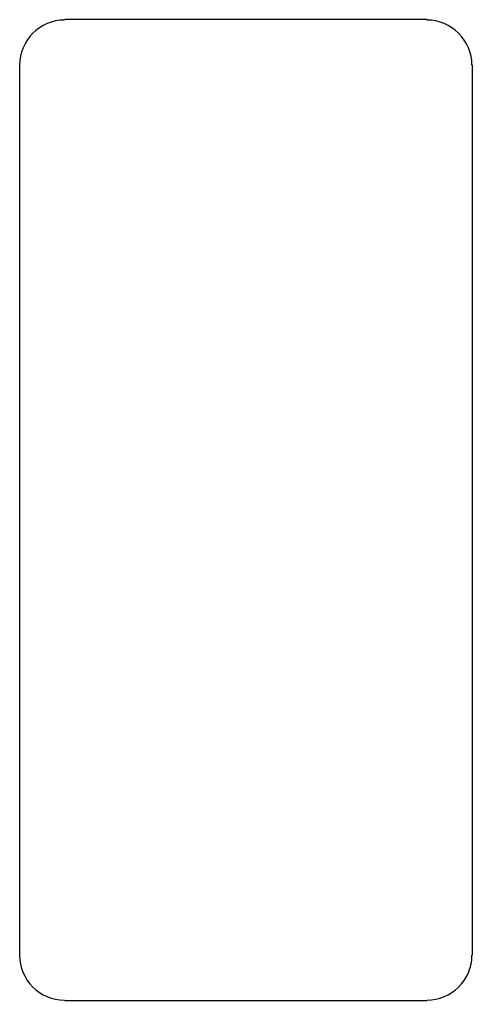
# Model space of a CAD drawing. Extents: x 249 to 370, y 217 to 480.
import ezdxf

# ---------------------------------------------------------------- set-up
doc = ezdxf.new("R2010")
doc.units = 0
doc.header["$MEASUREMENT"] = 0
doc.layers.add('LAYER_1', color=7, linetype='CONTINUOUS')

msp = doc.modelspace()

# ---------------------------------------------------------------- linework, layer by layer
at = {"layer": 'LAYER_1', "color": 7}
for points in [[(358.14, 479.99), (260.88, 479.99)], [(248.76, 467.81), (248.76, 228.77)], [(370.32, 228.77), (370.32, 467.81)], [(260.88, 216.59), (358.14, 216.59)]]:
    msp.add_lwpolyline(points, dxfattribs=at)
for points in [[(260.82, 479.87), (254.16, 479.87), (248.76, 474.41), (248.76, 467.75)], [(370.2, 467.75), (370.2, 474.41), (364.74, 479.87), (358.08, 479.87)], [(248.76, 228.71), (248.76, 222.05), (254.16, 216.65), (260.82, 216.65)], [(358.08, 216.65), (364.74, 216.65), (370.2, 222.05), (370.2, 228.71)]]:
    msp.add_open_spline(points, degree=3, dxfattribs=at)

doc.saveas('drawing.dxf')
